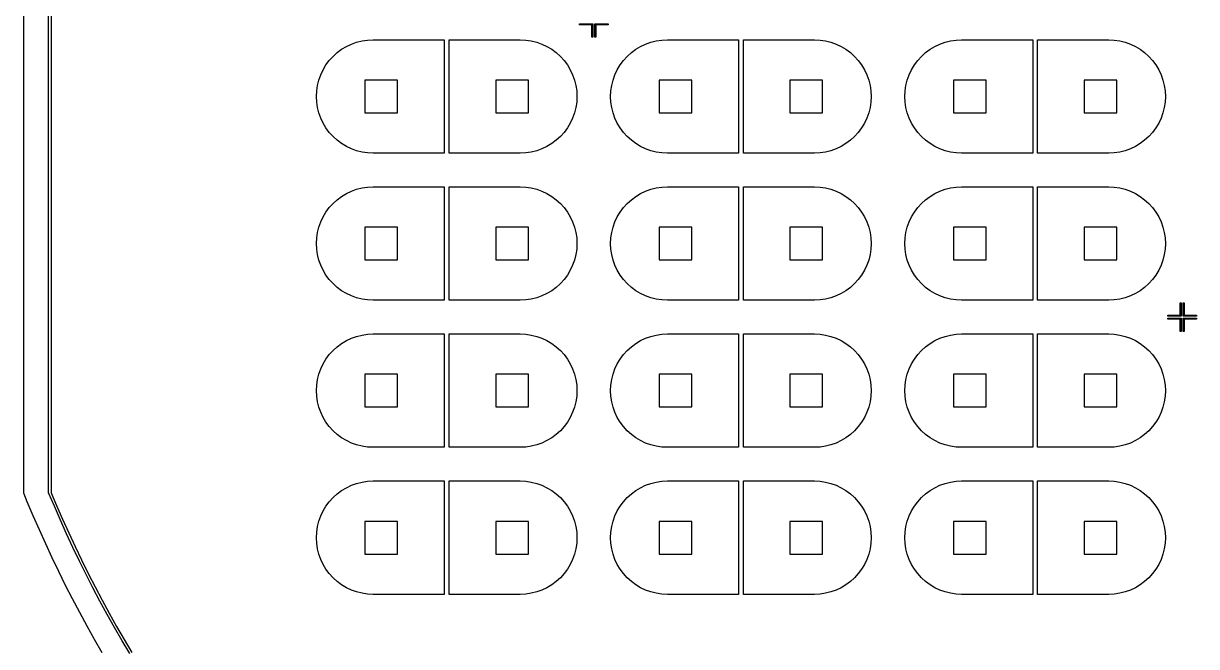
# Model space of a CAD drawing. Extents: x -17 to 130, y -40 to 112.
# Drawn here: x -16.9 to 54.9, y -2.2 to 36 of the extents above; entities that cross this region are included whole.
import ezdxf

# ---------------------------------------------------------------- set-up
doc = ezdxf.new("R2010")
doc.units = 0

msp = doc.modelspace()

# ---------------------------------------------------------------- linework, layer by layer
for p, q in [((-16.8921, 64.7463), (-16.8921, 7.25366)), ((-15.3519, 7.25034), (-15.3519, 64.7497)), ((-15.1895, 64.7488), (-15.1895, 7.25121)), ((17.125, 35.875), (17.125, 35.9375)), ((17.125, 35.9375), (17.9375, 35.9375)), ((17.9375, 35.9375), (17.9375, 35.125)), ((18.0625, 35.125), (18.0625, 35.9375)), ((18.0625, 35.9375), (18.875, 35.9375)), ((18.875, 35.9375), (18.875, 35.875)), ((17.875, 35.875), (17.125, 35.875)), ((17.875, 35.125), (17.875, 35.875)), ((18.875, 35.875), (18.125, 35.875)), ((18.125, 35.875), (18.125, 35.125)), ((2.57217, 34.3852), (2.86426, 34.5603)), ((2.86426, 34.5603), (3.17209, 34.7059)), ((3.17209, 34.7059), (3.49272, 34.8206)), ((3.49272, 34.8206), (3.82304, 34.9033)), ((3.82304, 34.9033), (4.15988, 34.9533)), ((4.15988, 34.9533), (4.5, 34.97)), ((4.5, 34.97), (8.85001, 34.97)), ((8.85001, 34.97), (8.85001, 28.03)), ((9.14999, 28.03), (9.14999, 34.97)), ((9.14999, 34.97), (13.5, 34.97)), ((13.5, 34.97), (13.8401, 34.9533)), ((13.8401, 34.9533), (14.177, 34.9033)), ((14.177, 34.9033), (14.5073, 34.8206)), ((14.5073, 34.8206), (14.8279, 34.7059)), ((14.8279, 34.7059), (15.1357, 34.5603)), ((15.1357, 34.5603), (15.4278, 34.3852)), ((17.9375, 35.125), (17.875, 35.125)), ((18.125, 35.125), (18.0625, 35.125)), ((20.5722, 34.3852), (20.8643, 34.5603)), ((20.8643, 34.5603), (21.1721, 34.7059)), ((21.1721, 34.7059), (21.4927, 34.8206)), ((21.4927, 34.8206), (21.823, 34.9033)), ((21.823, 34.9033), (22.1599, 34.9533)), ((22.1599, 34.9533), (22.5, 34.97)), ((22.5, 34.97), (26.85, 34.97)), ((26.85, 34.97), (26.85, 28.03)), ((27.15, 28.03), (27.15, 34.97)), ((27.15, 34.97), (31.5, 34.97)), ((31.5, 34.97), (31.8401, 34.9533)), ((31.8401, 34.9533), (32.177, 34.9033)), ((32.177, 34.9033), (32.5073, 34.8206)), ((32.5073, 34.8206), (32.8279, 34.7059)), ((32.8279, 34.7059), (33.1357, 34.5603)), ((33.1357, 34.5603), (33.4278, 34.3852)), ((38.5722, 34.3852), (38.8643, 34.5603)), ((38.8643, 34.5603), (39.1721, 34.7059)), ((39.1721, 34.7059), (39.4927, 34.8206)), ((39.4927, 34.8206), (39.823, 34.9033)), ((39.823, 34.9033), (40.1599, 34.9533)), ((40.1599, 34.9533), (40.5, 34.97)), ((40.5, 34.97), (44.85, 34.97)), ((44.85, 34.97), (44.85, 28.03)), ((45.15, 28.03), (45.15, 34.97)), ((45.15, 34.97), (49.5, 34.97)), ((49.5, 34.97), (49.8401, 34.9533)), ((49.8401, 34.9533), (50.177, 34.9033)), ((50.177, 34.9033), (50.5073, 34.8206)), ((50.5073, 34.8206), (50.8279, 34.7059)), ((50.8279, 34.7059), (51.1357, 34.5603)), ((51.1357, 34.5603), (51.4278, 34.3852)), ((1.81766, 33.7013), (2.04634, 33.9537)), ((2.04634, 33.9537), (2.29866, 34.1823)), ((2.29866, 34.1823), (2.57217, 34.3852)), ((15.4278, 34.3852), (15.7013, 34.1823)), ((15.7013, 34.1823), (15.9537, 33.9537)), ((15.9537, 33.9537), (16.1823, 33.7013)), ((19.8177, 33.7013), (20.0463, 33.9537)), ((20.0463, 33.9537), (20.2987, 34.1823)), ((20.2987, 34.1823), (20.5722, 34.3852)), ((33.4278, 34.3852), (33.7013, 34.1823)), ((33.7013, 34.1823), (33.9537, 33.9537)), ((33.9537, 33.9537), (34.1823, 33.7013)), ((37.8177, 33.7013), (38.0463, 33.9537)), ((38.0463, 33.9537), (38.2987, 34.1823)), ((38.2987, 34.1823), (38.5722, 34.3852)), ((51.4278, 34.3852), (51.7013, 34.1823)), ((51.7013, 34.1823), (51.9537, 33.9537)), ((51.9537, 33.9537), (52.1823, 33.7013)), ((1.29414, 32.8279), (1.43974, 33.1357)), ((1.43974, 33.1357), (1.61481, 33.4278)), ((1.61481, 33.4278), (1.81766, 33.7013)), ((16.1823, 33.7013), (16.3852, 33.4278)), ((16.3852, 33.4278), (16.5603, 33.1357)), ((16.5603, 33.1357), (16.7059, 32.8279)), ((19.2941, 32.8279), (19.4397, 33.1357)), ((19.4397, 33.1357), (19.6148, 33.4278)), ((19.6148, 33.4278), (19.8177, 33.7013)), ((34.1823, 33.7013), (34.3852, 33.4278)), ((34.3852, 33.4278), (34.5603, 33.1357)), ((34.5603, 33.1357), (34.7059, 32.8279)), ((37.2941, 32.8279), (37.4397, 33.1357)), ((37.4397, 33.1357), (37.6148, 33.4278)), ((37.6148, 33.4278), (37.8177, 33.7013)), ((52.1823, 33.7013), (52.3852, 33.4278)), ((52.3852, 33.4278), (52.5603, 33.1357)), ((52.5603, 33.1357), (52.7059, 32.8279)), ((1.09668, 32.177), (1.17943, 32.5073)), ((1.17943, 32.5073), (1.29414, 32.8279)), ((6, 32.5), (4, 32.5)), ((4, 32.5), (4, 30.5)), ((6, 30.5), (6, 32.5)), ((14, 32.5), (12, 32.5)), ((12, 32.5), (12, 30.5)), ((14, 30.5), (14, 32.5)), ((16.7059, 32.8279), (16.8206, 32.5073)), ((16.8206, 32.5073), (16.9033, 32.177)), ((19.0967, 32.177), (19.1794, 32.5073)), ((19.1794, 32.5073), (19.2941, 32.8279)), ((24, 32.5), (22, 32.5)), ((22, 32.5), (22, 30.5)), ((24, 30.5), (24, 32.5)), ((32, 32.5), (30, 32.5)), ((30, 32.5), (30, 30.5)), ((32, 30.5), (32, 32.5)), ((34.7059, 32.8279), (34.8206, 32.5073)), ((34.8206, 32.5073), (34.9033, 32.177)), ((37.0967, 32.177), (37.1794, 32.5073)), ((37.1794, 32.5073), (37.2941, 32.8279)), ((42, 32.5), (40, 32.5)), ((40, 32.5), (40, 30.5)), ((42, 30.5), (42, 32.5)), ((50, 32.5), (48, 32.5)), ((48, 32.5), (48, 30.5)), ((50, 30.5), (50, 32.5)), ((52.7059, 32.8279), (52.8206, 32.5073)), ((52.8206, 32.5073), (52.9033, 32.177)), ((1.03001, 31.5), (1.04672, 31.8401)), ((1.04672, 31.8401), (1.09668, 32.177)), ((16.9033, 32.177), (16.9533, 31.8401)), ((16.9533, 31.8401), (16.97, 31.5)), ((19.03, 31.5), (19.0467, 31.8401)), ((19.0467, 31.8401), (19.0967, 32.177)), ((34.9033, 32.177), (34.9533, 31.8401)), ((34.9533, 31.8401), (34.97, 31.5)), ((37.03, 31.5), (37.0467, 31.8401)), ((37.0467, 31.8401), (37.0967, 32.177)), ((52.9033, 32.177), (52.9533, 31.8401)), ((52.9533, 31.8401), (52.97, 31.5)), ((1.04672, 31.1599), (1.03001, 31.5)), ((1.09668, 30.823), (1.04672, 31.1599)), ((16.9533, 31.1599), (16.9033, 30.823)), ((16.97, 31.5), (16.9533, 31.1599)), ((19.0467, 31.1599), (19.03, 31.5)), ((19.0967, 30.823), (19.0467, 31.1599)), ((34.9533, 31.1599), (34.9033, 30.823)), ((34.97, 31.5), (34.9533, 31.1599)), ((37.0467, 31.1599), (37.03, 31.5)), ((37.0967, 30.823), (37.0467, 31.1599)), ((52.9533, 31.1599), (52.9033, 30.823)), ((52.97, 31.5), (52.9533, 31.1599)), ((1.17943, 30.4927), (1.09668, 30.823)), ((1.29414, 30.1721), (1.17943, 30.4927)), ((1.43974, 29.8643), (1.29414, 30.1721)), ((4, 30.5), (6, 30.5)), ((12, 30.5), (14, 30.5)), ((16.7059, 30.1721), (16.5603, 29.8643)), ((16.8206, 30.4927), (16.7059, 30.1721)), ((16.9033, 30.823), (16.8206, 30.4927)), ((19.1794, 30.4927), (19.0967, 30.823)), ((19.2941, 30.1721), (19.1794, 30.4927)), ((19.4397, 29.8643), (19.2941, 30.1721)), ((22, 30.5), (24, 30.5)), ((30, 30.5), (32, 30.5)), ((34.7059, 30.1721), (34.5603, 29.8643)), ((34.8206, 30.4927), (34.7059, 30.1721)), ((34.9033, 30.823), (34.8206, 30.4927)), ((37.1794, 30.4927), (37.0967, 30.823)), ((37.2941, 30.1721), (37.1794, 30.4927)), ((37.4397, 29.8643), (37.2941, 30.1721)), ((40, 30.5), (42, 30.5)), ((48, 30.5), (50, 30.5)), ((52.7059, 30.1721), (52.5603, 29.8643)), ((52.8206, 30.4927), (52.7059, 30.1721)), ((52.9033, 30.823), (52.8206, 30.4927)), ((1.61481, 29.5722), (1.43974, 29.8643)), ((1.81766, 29.2987), (1.61481, 29.5722)), ((16.3852, 29.5722), (16.1823, 29.2987)), ((16.5603, 29.8643), (16.3852, 29.5722)), ((19.6148, 29.5722), (19.4397, 29.8643)), ((19.8177, 29.2987), (19.6148, 29.5722)), ((34.3852, 29.5722), (34.1823, 29.2987)), ((34.5603, 29.8643), (34.3852, 29.5722)), ((37.6148, 29.5722), (37.4397, 29.8643)), ((37.8177, 29.2987), (37.6148, 29.5722)), ((52.3852, 29.5722), (52.1823, 29.2987)), ((52.5603, 29.8643), (52.3852, 29.5722)), ((2.04634, 29.0463), (1.81766, 29.2987)), ((2.29866, 28.8177), (2.04634, 29.0463)), ((2.57217, 28.6148), (2.29866, 28.8177)), ((15.7013, 28.8177), (15.4278, 28.6148)), ((15.9537, 29.0463), (15.7013, 28.8177)), ((16.1823, 29.2987), (15.9537, 29.0463)), ((20.0463, 29.0463), (19.8177, 29.2987)), ((20.2987, 28.8177), (20.0463, 29.0463)), ((20.5722, 28.6148), (20.2987, 28.8177)), ((33.7013, 28.8177), (33.4278, 28.6148)), ((33.9537, 29.0463), (33.7013, 28.8177)), ((34.1823, 29.2987), (33.9537, 29.0463)), ((38.0463, 29.0463), (37.8177, 29.2987)), ((38.2987, 28.8177), (38.0463, 29.0463)), ((38.5722, 28.6148), (38.2987, 28.8177)), ((51.7013, 28.8177), (51.4278, 28.6148)), ((51.9537, 29.0463), (51.7013, 28.8177)), ((52.1823, 29.2987), (51.9537, 29.0463)), ((2.86426, 28.4397), (2.57217, 28.6148)), ((3.17209, 28.2941), (2.86426, 28.4397)), ((3.49272, 28.1794), (3.17209, 28.2941)), ((3.82304, 28.0967), (3.49272, 28.1794)), ((4.15988, 28.0467), (3.82304, 28.0967)), ((4.5, 28.03), (4.15988, 28.0467)), ((8.85001, 28.03), (4.5, 28.03)), ((13.5, 28.03), (9.14999, 28.03)), ((13.8401, 28.0467), (13.5, 28.03)), ((14.177, 28.0967), (13.8401, 28.0467)), ((14.5073, 28.1794), (14.177, 28.0967)), ((14.8279, 28.2941), (14.5073, 28.1794)), ((15.1357, 28.4397), (14.8279, 28.2941)), ((15.4278, 28.6148), (15.1357, 28.4397)), ((20.8643, 28.4397), (20.5722, 28.6148)), ((21.1721, 28.2941), (20.8643, 28.4397)), ((21.4927, 28.1794), (21.1721, 28.2941)), ((21.823, 28.0967), (21.4927, 28.1794)), ((22.1599, 28.0467), (21.823, 28.0967)), ((22.5, 28.03), (22.1599, 28.0467)), ((26.85, 28.03), (22.5, 28.03)), ((31.5, 28.03), (27.15, 28.03)), ((31.8401, 28.0467), (31.5, 28.03)), ((32.177, 28.0967), (31.8401, 28.0467)), ((32.5073, 28.1794), (32.177, 28.0967)), ((32.8279, 28.2941), (32.5073, 28.1794)), ((33.1357, 28.4397), (32.8279, 28.2941)), ((33.4278, 28.6148), (33.1357, 28.4397)), ((38.8643, 28.4397), (38.5722, 28.6148)), ((39.1721, 28.2941), (38.8643, 28.4397)), ((39.4927, 28.1794), (39.1721, 28.2941)), ((39.823, 28.0967), (39.4927, 28.1794)), ((40.1599, 28.0467), (39.823, 28.0967)), ((40.5, 28.03), (40.1599, 28.0467)), ((44.85, 28.03), (40.5, 28.03)), ((49.5, 28.03), (45.15, 28.03)), ((49.8401, 28.0467), (49.5, 28.03)), ((50.177, 28.0967), (49.8401, 28.0467)), ((50.5073, 28.1794), (50.177, 28.0967)), ((50.8279, 28.2941), (50.5073, 28.1794)), ((51.1357, 28.4397), (50.8279, 28.2941)), ((51.4278, 28.6148), (51.1357, 28.4397)), ((3.49272, 25.8206), (3.82304, 25.9033)), ((3.82304, 25.9033), (4.15988, 25.9533)), ((4.15988, 25.9533), (4.5, 25.97)), ((4.5, 25.97), (8.85001, 25.97)), ((8.85001, 25.97), (8.85001, 19.03)), ((9.14999, 19.03), (9.14999, 25.97)), ((9.14999, 25.97), (13.5, 25.97)), ((13.5, 25.97), (13.8401, 25.9533)), ((13.8401, 25.9533), (14.177, 25.9033)), ((14.177, 25.9033), (14.5073, 25.8206)), ((21.4927, 25.8206), (21.823, 25.9033)), ((21.823, 25.9033), (22.1599, 25.9533)), ((22.1599, 25.9533), (22.5, 25.97)), ((22.5, 25.97), (26.85, 25.97)), ((26.85, 25.97), (26.85, 19.03)), ((27.15, 19.03), (27.15, 25.97)), ((27.15, 25.97), (31.5, 25.97)), ((31.5, 25.97), (31.8401, 25.9533)), ((31.8401, 25.9533), (32.177, 25.9033)), ((32.177, 25.9033), (32.5073, 25.8206)), ((39.4927, 25.8206), (39.823, 25.9033)), ((39.823, 25.9033), (40.1599, 25.9533)), ((40.1599, 25.9533), (40.5, 25.97)), ((40.5, 25.97), (44.85, 25.97)), ((44.85, 25.97), (44.85, 19.03)), ((45.15, 19.03), (45.15, 25.97)), ((45.15, 25.97), (49.5, 25.97)), ((49.5, 25.97), (49.8401, 25.9533)), ((49.8401, 25.9533), (50.177, 25.9033)), ((50.177, 25.9033), (50.5073, 25.8206)), ((2.04634, 24.9537), (2.29866, 25.1823)), ((2.29866, 25.1823), (2.57217, 25.3852)), ((2.57217, 25.3852), (2.86426, 25.5603)), ((2.86426, 25.5603), (3.17209, 25.7059)), ((3.17209, 25.7059), (3.49272, 25.8206)), ((14.5073, 25.8206), (14.8279, 25.7059)), ((14.8279, 25.7059), (15.1357, 25.5603)), ((15.1357, 25.5603), (15.4278, 25.3852)), ((15.4278, 25.3852), (15.7013, 25.1823)), ((15.7013, 25.1823), (15.9537, 24.9537)), ((20.0463, 24.9537), (20.2987, 25.1823)), ((20.2987, 25.1823), (20.5722, 25.3852)), ((20.5722, 25.3852), (20.8643, 25.5603)), ((20.8643, 25.5603), (21.1721, 25.7059)), ((21.1721, 25.7059), (21.4927, 25.8206)), ((32.5073, 25.8206), (32.8279, 25.7059)), ((32.8279, 25.7059), (33.1357, 25.5603)), ((33.1357, 25.5603), (33.4278, 25.3852)), ((33.4278, 25.3852), (33.7013, 25.1823)), ((33.7013, 25.1823), (33.9537, 24.9537)), ((38.0463, 24.9537), (38.2987, 25.1823)), ((38.2987, 25.1823), (38.5722, 25.3852)), ((38.5722, 25.3852), (38.8643, 25.5603)), ((38.8643, 25.5603), (39.1721, 25.7059)), ((39.1721, 25.7059), (39.4927, 25.8206)), ((50.5073, 25.8206), (50.8279, 25.7059)), ((50.8279, 25.7059), (51.1357, 25.5603)), ((51.1357, 25.5603), (51.4278, 25.3852)), ((51.4278, 25.3852), (51.7013, 25.1823)), ((51.7013, 25.1823), (51.9537, 24.9537)), ((1.43974, 24.1357), (1.61481, 24.4278)), ((1.61481, 24.4278), (1.81766, 24.7013)), ((1.81766, 24.7013), (2.04634, 24.9537)), ((15.9537, 24.9537), (16.1823, 24.7013)), ((16.1823, 24.7013), (16.3852, 24.4278)), ((16.3852, 24.4278), (16.5603, 24.1357)), ((19.4397, 24.1357), (19.6148, 24.4278)), ((19.6148, 24.4278), (19.8177, 24.7013)), ((19.8177, 24.7013), (20.0463, 24.9537)), ((33.9537, 24.9537), (34.1823, 24.7013)), ((34.1823, 24.7013), (34.3852, 24.4278)), ((34.3852, 24.4278), (34.5603, 24.1357)), ((37.4397, 24.1357), (37.6148, 24.4278)), ((37.6148, 24.4278), (37.8177, 24.7013)), ((37.8177, 24.7013), (38.0463, 24.9537)), ((51.9537, 24.9537), (52.1823, 24.7013)), ((52.1823, 24.7013), (52.3852, 24.4278)), ((52.3852, 24.4278), (52.5603, 24.1357)), ((1.17943, 23.5073), (1.29414, 23.8279)), ((1.29414, 23.8279), (1.43974, 24.1357)), ((16.5603, 24.1357), (16.7059, 23.8279)), ((16.7059, 23.8279), (16.8206, 23.5073)), ((19.1794, 23.5073), (19.2941, 23.8279)), ((19.2941, 23.8279), (19.4397, 24.1357)), ((34.5603, 24.1357), (34.7059, 23.8279)), ((34.7059, 23.8279), (34.8206, 23.5073)), ((37.1794, 23.5073), (37.2941, 23.8279)), ((37.2941, 23.8279), (37.4397, 24.1357)), ((52.5603, 24.1357), (52.7059, 23.8279)), ((52.7059, 23.8279), (52.8206, 23.5073)), ((1.04672, 22.8401), (1.09668, 23.177)), ((1.09668, 23.177), (1.17943, 23.5073)), ((6, 23.5), (4, 23.5)), ((4, 23.5), (4, 21.5)), ((6, 21.5), (6, 23.5)), ((14, 23.5), (12, 23.5)), ((12, 23.5), (12, 21.5)), ((14, 21.5), (14, 23.5)), ((16.8206, 23.5073), (16.9033, 23.177)), ((16.9033, 23.177), (16.9533, 22.8401)), ((19.0467, 22.8401), (19.0967, 23.177)), ((19.0967, 23.177), (19.1794, 23.5073)), ((24, 23.5), (22, 23.5)), ((22, 23.5), (22, 21.5)), ((24, 21.5), (24, 23.5)), ((32, 23.5), (30, 23.5)), ((30, 23.5), (30, 21.5)), ((32, 21.5), (32, 23.5)), ((34.8206, 23.5073), (34.9033, 23.177)), ((34.9033, 23.177), (34.9533, 22.8401)), ((37.0467, 22.8401), (37.0967, 23.177)), ((37.0967, 23.177), (37.1794, 23.5073)), ((42, 23.5), (40, 23.5)), ((40, 23.5), (40, 21.5)), ((42, 21.5), (42, 23.5)), ((50, 23.5), (48, 23.5)), ((48, 23.5), (48, 21.5)), ((50, 21.5), (50, 23.5)), ((52.8206, 23.5073), (52.9033, 23.177)), ((52.9033, 23.177), (52.9533, 22.8401)), ((1.03001, 22.5), (1.04672, 22.8401)), ((1.04672, 22.1599), (1.03001, 22.5)), ((16.9533, 22.8401), (16.97, 22.5)), ((16.97, 22.5), (16.9533, 22.1599)), ((19.03, 22.5), (19.0467, 22.8401)), ((19.0467, 22.1599), (19.03, 22.5)), ((34.9533, 22.8401), (34.97, 22.5)), ((34.97, 22.5), (34.9533, 22.1599)), ((37.03, 22.5), (37.0467, 22.8401)), ((37.0467, 22.1599), (37.03, 22.5)), ((52.9533, 22.8401), (52.97, 22.5)), ((52.97, 22.5), (52.9533, 22.1599)), ((1.09668, 21.823), (1.04672, 22.1599)), ((1.17943, 21.4927), (1.09668, 21.823)), ((16.9033, 21.823), (16.8206, 21.4927)), ((16.9533, 22.1599), (16.9033, 21.823)), ((19.0967, 21.823), (19.0467, 22.1599)), ((19.1794, 21.4927), (19.0967, 21.823)), ((34.9033, 21.823), (34.8206, 21.4927)), ((34.9533, 22.1599), (34.9033, 21.823)), ((37.0967, 21.823), (37.0467, 22.1599)), ((37.1794, 21.4927), (37.0967, 21.823)), ((52.9033, 21.823), (52.8206, 21.4927)), ((52.9533, 22.1599), (52.9033, 21.823)), ((1.29414, 21.1721), (1.17943, 21.4927)), ((1.43974, 20.8643), (1.29414, 21.1721)), ((1.61481, 20.5722), (1.43974, 20.8643)), ((4, 21.5), (6, 21.5)), ((12, 21.5), (14, 21.5)), ((16.5603, 20.8643), (16.3852, 20.5722)), ((16.7059, 21.1721), (16.5603, 20.8643)), ((16.8206, 21.4927), (16.7059, 21.1721)), ((19.2941, 21.1721), (19.1794, 21.4927)), ((19.4397, 20.8643), (19.2941, 21.1721)), ((19.6148, 20.5722), (19.4397, 20.8643)), ((22, 21.5), (24, 21.5)), ((30, 21.5), (32, 21.5)), ((34.5603, 20.8643), (34.3852, 20.5722)), ((34.7059, 21.1721), (34.5603, 20.8643)), ((34.8206, 21.4927), (34.7059, 21.1721)), ((37.2941, 21.1721), (37.1794, 21.4927)), ((37.4397, 20.8643), (37.2941, 21.1721)), ((37.6148, 20.5722), (37.4397, 20.8643)), ((40, 21.5), (42, 21.5)), ((48, 21.5), (50, 21.5)), ((52.5603, 20.8643), (52.3852, 20.5722)), ((52.7059, 21.1721), (52.5603, 20.8643)), ((52.8206, 21.4927), (52.7059, 21.1721)), ((1.81766, 20.2987), (1.61481, 20.5722)), ((2.04634, 20.0463), (1.81766, 20.2987)), ((16.1823, 20.2987), (15.9537, 20.0463)), ((16.3852, 20.5722), (16.1823, 20.2987)), ((19.8177, 20.2987), (19.6148, 20.5722)), ((20.0463, 20.0463), (19.8177, 20.2987)), ((34.1823, 20.2987), (33.9537, 20.0463)), ((34.3852, 20.5722), (34.1823, 20.2987)), ((37.8177, 20.2987), (37.6148, 20.5722)), ((38.0463, 20.0463), (37.8177, 20.2987)), ((52.1823, 20.2987), (51.9537, 20.0463)), ((52.3852, 20.5722), (52.1823, 20.2987)), ((2.29866, 19.8177), (2.04634, 20.0463)), ((2.57217, 19.6148), (2.29866, 19.8177)), ((2.86426, 19.4397), (2.57217, 19.6148)), ((3.17209, 19.2941), (2.86426, 19.4397)), ((15.1357, 19.4397), (14.8279, 19.2941)), ((15.4278, 19.6148), (15.1357, 19.4397)), ((15.7013, 19.8177), (15.4278, 19.6148)), ((15.9537, 20.0463), (15.7013, 19.8177)), ((20.2987, 19.8177), (20.0463, 20.0463)), ((20.5722, 19.6148), (20.2987, 19.8177)), ((20.8643, 19.4397), (20.5722, 19.6148)), ((21.1721, 19.2941), (20.8643, 19.4397)), ((33.1357, 19.4397), (32.8279, 19.2941)), ((33.4278, 19.6148), (33.1357, 19.4397)), ((33.7013, 19.8177), (33.4278, 19.6148)), ((33.9537, 20.0463), (33.7013, 19.8177)), ((38.2987, 19.8177), (38.0463, 20.0463)), ((38.5722, 19.6148), (38.2987, 19.8177)), ((38.8643, 19.4397), (38.5722, 19.6148)), ((39.1721, 19.2941), (38.8643, 19.4397)), ((51.1357, 19.4397), (50.8279, 19.2941)), ((51.4278, 19.6148), (51.1357, 19.4397)), ((51.7013, 19.8177), (51.4278, 19.6148)), ((51.9537, 20.0463), (51.7013, 19.8177)), ((3.49272, 19.1794), (3.17209, 19.2941)), ((3.82304, 19.0967), (3.49272, 19.1794)), ((4.15988, 19.0467), (3.82304, 19.0967)), ((4.5, 19.03), (4.15988, 19.0467)), ((8.85001, 19.03), (4.5, 19.03)), ((13.5, 19.03), (9.14999, 19.03)), ((13.8401, 19.0467), (13.5, 19.03)), ((14.177, 19.0967), (13.8401, 19.0467)), ((14.5073, 19.1794), (14.177, 19.0967)), ((14.8279, 19.2941), (14.5073, 19.1794)), ((21.4927, 19.1794), (21.1721, 19.2941)), ((21.823, 19.0967), (21.4927, 19.1794)), ((22.1599, 19.0467), (21.823, 19.0967)), ((22.5, 19.03), (22.1599, 19.0467)), ((26.85, 19.03), (22.5, 19.03)), ((31.5, 19.03), (27.15, 19.03)), ((31.8401, 19.0467), (31.5, 19.03)), ((32.177, 19.0967), (31.8401, 19.0467)), ((32.5073, 19.1794), (32.177, 19.0967)), ((32.8279, 19.2941), (32.5073, 19.1794)), ((39.4927, 19.1794), (39.1721, 19.2941)), ((39.823, 19.0967), (39.4927, 19.1794)), ((40.1599, 19.0467), (39.823, 19.0967)), ((40.5, 19.03), (40.1599, 19.0467)), ((44.85, 19.03), (40.5, 19.03)), ((49.5, 19.03), (45.15, 19.03)), ((49.8401, 19.0467), (49.5, 19.03)), ((50.177, 19.0967), (49.8401, 19.0467)), ((50.5073, 19.1794), (50.177, 19.0967)), ((50.8279, 19.2941), (50.5073, 19.1794)), ((53.875, 18.125), (53.875, 18.875)), ((53.875, 18.875), (53.9375, 18.875)), ((53.9375, 18.875), (53.9375, 18.0625)), ((54.0625, 18.0625), (54.0625, 18.875)), ((54.0625, 18.875), (54.125, 18.875)), ((54.125, 18.875), (54.125, 18.125)), ((53.125, 18.0625), (53.125, 18.125)), ((53.125, 18.125), (53.875, 18.125)), ((53.9375, 18.0625), (53.125, 18.0625)), ((54.875, 18.0625), (54.0625, 18.0625)), ((54.125, 18.125), (54.875, 18.125)), ((54.875, 18.125), (54.875, 18.0625)), ((53.125, 17.875), (53.125, 17.9375)), ((53.125, 17.9375), (53.9375, 17.9375)), ((53.875, 17.875), (53.125, 17.875)), ((53.875, 17.125), (53.875, 17.875)), ((53.9375, 17.9375), (53.9375, 17.125)), ((54.0625, 17.125), (54.0625, 17.9375)), ((54.0625, 17.9375), (54.875, 17.9375)), ((54.875, 17.875), (54.125, 17.875)), ((54.125, 17.875), (54.125, 17.125)), ((54.875, 17.9375), (54.875, 17.875)), ((2.57217, 16.3852), (2.86426, 16.5603)), ((2.86426, 16.5603), (3.17209, 16.7059)), ((3.17209, 16.7059), (3.49272, 16.8206)), ((3.49272, 16.8206), (3.82304, 16.9033)), ((3.82304, 16.9033), (4.15988, 16.9533)), ((4.15988, 16.9533), (4.5, 16.97)), ((4.5, 16.97), (8.85001, 16.97)), ((8.85001, 16.97), (8.85001, 10.03)), ((9.14999, 10.03), (9.14999, 16.97)), ((9.14999, 16.97), (13.5, 16.97)), ((13.5, 16.97), (13.8401, 16.9533)), ((13.8401, 16.9533), (14.177, 16.9033)), ((14.177, 16.9033), (14.5073, 16.8206)), ((14.5073, 16.8206), (14.8279, 16.7059)), ((14.8279, 16.7059), (15.1357, 16.5603)), ((15.1357, 16.5603), (15.4278, 16.3852)), ((20.5722, 16.3852), (20.8643, 16.5603)), ((20.8643, 16.5603), (21.1721, 16.7059)), ((21.1721, 16.7059), (21.4927, 16.8206)), ((21.4927, 16.8206), (21.823, 16.9033)), ((21.823, 16.9033), (22.1599, 16.9533)), ((22.1599, 16.9533), (22.5, 16.97)), ((22.5, 16.97), (26.85, 16.97)), ((26.85, 16.97), (26.85, 10.03)), ((27.15, 10.03), (27.15, 16.97)), ((27.15, 16.97), (31.5, 16.97)), ((31.5, 16.97), (31.8401, 16.9533)), ((31.8401, 16.9533), (32.177, 16.9033)), ((32.177, 16.9033), (32.5073, 16.8206)), ((32.5073, 16.8206), (32.8279, 16.7059)), ((32.8279, 16.7059), (33.1357, 16.5603)), ((33.1357, 16.5603), (33.4278, 16.3852)), ((38.5722, 16.3852), (38.8643, 16.5603)), ((38.8643, 16.5603), (39.1721, 16.7059)), ((39.1721, 16.7059), (39.4927, 16.8206)), ((39.4927, 16.8206), (39.823, 16.9033)), ((39.823, 16.9033), (40.1599, 16.9533)), ((40.1599, 16.9533), (40.5, 16.97)), ((40.5, 16.97), (44.85, 16.97)), ((44.85, 16.97), (44.85, 10.03)), ((45.15, 10.03), (45.15, 16.97)), ((45.15, 16.97), (49.5, 16.97)), ((49.5, 16.97), (49.8401, 16.9533)), ((49.8401, 16.9533), (50.177, 16.9033)), ((50.177, 16.9033), (50.5073, 16.8206)), ((50.5073, 16.8206), (50.8279, 16.7059)), ((50.8279, 16.7059), (51.1357, 16.5603)), ((51.1357, 16.5603), (51.4278, 16.3852)), ((53.9375, 17.125), (53.875, 17.125)), ((54.125, 17.125), (54.0625, 17.125)), ((1.81766, 15.7013), (2.04634, 15.9537)), ((2.04634, 15.9537), (2.29866, 16.1823)), ((2.29866, 16.1823), (2.57217, 16.3852)), ((15.4278, 16.3852), (15.7013, 16.1823)), ((15.7013, 16.1823), (15.9537, 15.9537)), ((15.9537, 15.9537), (16.1823, 15.7013)), ((19.8177, 15.7013), (20.0463, 15.9537)), ((20.0463, 15.9537), (20.2987, 16.1823)), ((20.2987, 16.1823), (20.5722, 16.3852)), ((33.4278, 16.3852), (33.7013, 16.1823)), ((33.7013, 16.1823), (33.9537, 15.9537)), ((33.9537, 15.9537), (34.1823, 15.7013)), ((37.8177, 15.7013), (38.0463, 15.9537)), ((38.0463, 15.9537), (38.2987, 16.1823)), ((38.2987, 16.1823), (38.5722, 16.3852)), ((51.4278, 16.3852), (51.7013, 16.1823)), ((51.7013, 16.1823), (51.9537, 15.9537)), ((51.9537, 15.9537), (52.1823, 15.7013)), ((1.29414, 14.8279), (1.43974, 15.1357)), ((1.43974, 15.1357), (1.61481, 15.4278)), ((1.61481, 15.4278), (1.81766, 15.7013)), ((16.1823, 15.7013), (16.3852, 15.4278)), ((16.3852, 15.4278), (16.5603, 15.1357)), ((16.5603, 15.1357), (16.7059, 14.8279)), ((19.2941, 14.8279), (19.4397, 15.1357)), ((19.4397, 15.1357), (19.6148, 15.4278)), ((19.6148, 15.4278), (19.8177, 15.7013)), ((34.1823, 15.7013), (34.3852, 15.4278)), ((34.3852, 15.4278), (34.5603, 15.1357)), ((34.5603, 15.1357), (34.7059, 14.8279)), ((37.2941, 14.8279), (37.4397, 15.1357)), ((37.4397, 15.1357), (37.6148, 15.4278)), ((37.6148, 15.4278), (37.8177, 15.7013)), ((52.1823, 15.7013), (52.3852, 15.4278)), ((52.3852, 15.4278), (52.5603, 15.1357)), ((52.5603, 15.1357), (52.7059, 14.8279)), ((1.09668, 14.177), (1.17943, 14.5073)), ((1.17943, 14.5073), (1.29414, 14.8279)), ((6, 14.5), (4, 14.5)), ((4, 14.5), (4, 12.5)), ((6, 12.5), (6, 14.5)), ((14, 14.5), (12, 14.5)), ((12, 14.5), (12, 12.5)), ((14, 12.5), (14, 14.5)), ((16.7059, 14.8279), (16.8206, 14.5073)), ((16.8206, 14.5073), (16.9033, 14.177)), ((19.0967, 14.177), (19.1794, 14.5073)), ((19.1794, 14.5073), (19.2941, 14.8279)), ((24, 14.5), (22, 14.5)), ((22, 14.5), (22, 12.5)), ((24, 12.5), (24, 14.5)), ((32, 14.5), (30, 14.5)), ((30, 14.5), (30, 12.5)), ((32, 12.5), (32, 14.5)), ((34.7059, 14.8279), (34.8206, 14.5073)), ((34.8206, 14.5073), (34.9033, 14.177)), ((37.0967, 14.177), (37.1794, 14.5073)), ((37.1794, 14.5073), (37.2941, 14.8279)), ((42, 14.5), (40, 14.5)), ((40, 14.5), (40, 12.5)), ((42, 12.5), (42, 14.5)), ((50, 14.5), (48, 14.5)), ((48, 14.5), (48, 12.5)), ((50, 12.5), (50, 14.5)), ((52.7059, 14.8279), (52.8206, 14.5073)), ((52.8206, 14.5073), (52.9033, 14.177)), ((1.03001, 13.5), (1.04672, 13.8401)), ((1.04672, 13.8401), (1.09668, 14.177)), ((16.9033, 14.177), (16.9533, 13.8401)), ((16.9533, 13.8401), (16.97, 13.5)), ((19.03, 13.5), (19.0467, 13.8401)), ((19.0467, 13.8401), (19.0967, 14.177)), ((34.9033, 14.177), (34.9533, 13.8401)), ((34.9533, 13.8401), (34.97, 13.5)), ((37.03, 13.5), (37.0467, 13.8401)), ((37.0467, 13.8401), (37.0967, 14.177)), ((52.9033, 14.177), (52.9533, 13.8401)), ((52.9533, 13.8401), (52.97, 13.5)), ((1.04672, 13.1599), (1.03001, 13.5)), ((1.09668, 12.823), (1.04672, 13.1599)), ((16.9533, 13.1599), (16.9033, 12.823)), ((16.97, 13.5), (16.9533, 13.1599)), ((19.0467, 13.1599), (19.03, 13.5)), ((19.0967, 12.823), (19.0467, 13.1599)), ((34.9533, 13.1599), (34.9033, 12.823)), ((34.97, 13.5), (34.9533, 13.1599)), ((37.0467, 13.1599), (37.03, 13.5)), ((37.0967, 12.823), (37.0467, 13.1599)), ((52.9533, 13.1599), (52.9033, 12.823)), ((52.97, 13.5), (52.9533, 13.1599)), ((1.17943, 12.4927), (1.09668, 12.823)), ((1.29414, 12.1721), (1.17943, 12.4927)), ((4, 12.5), (6, 12.5)), ((12, 12.5), (14, 12.5)), ((16.8206, 12.4927), (16.7059, 12.1721)), ((16.9033, 12.823), (16.8206, 12.4927)), ((19.1794, 12.4927), (19.0967, 12.823)), ((19.2941, 12.1721), (19.1794, 12.4927)), ((22, 12.5), (24, 12.5)), ((30, 12.5), (32, 12.5)), ((34.8206, 12.4927), (34.7059, 12.1721)), ((34.9033, 12.823), (34.8206, 12.4927)), ((37.1794, 12.4927), (37.0967, 12.823)), ((37.2941, 12.1721), (37.1794, 12.4927)), ((40, 12.5), (42, 12.5)), ((48, 12.5), (50, 12.5)), ((52.8206, 12.4927), (52.7059, 12.1721)), ((52.9033, 12.823), (52.8206, 12.4927)), ((1.43974, 11.8643), (1.29414, 12.1721)), ((1.61481, 11.5722), (1.43974, 11.8643)), ((1.81766, 11.2987), (1.61481, 11.5722)), ((16.3852, 11.5722), (16.1823, 11.2987)), ((16.5603, 11.8643), (16.3852, 11.5722)), ((16.7059, 12.1721), (16.5603, 11.8643)), ((19.4397, 11.8643), (19.2941, 12.1721)), ((19.6148, 11.5722), (19.4397, 11.8643)), ((19.8177, 11.2987), (19.6148, 11.5722)), ((34.3852, 11.5722), (34.1823, 11.2987)), ((34.5603, 11.8643), (34.3852, 11.5722)), ((34.7059, 12.1721), (34.5603, 11.8643)), ((37.4397, 11.8643), (37.2941, 12.1721)), ((37.6148, 11.5722), (37.4397, 11.8643)), ((37.8177, 11.2987), (37.6148, 11.5722)), ((52.3852, 11.5722), (52.1823, 11.2987)), ((52.5603, 11.8643), (52.3852, 11.5722)), ((52.7059, 12.1721), (52.5603, 11.8643)), ((2.04634, 11.0463), (1.81766, 11.2987)), ((2.29866, 10.8177), (2.04634, 11.0463)), ((2.57217, 10.6148), (2.29866, 10.8177)), ((15.7013, 10.8177), (15.4278, 10.6148)), ((15.9537, 11.0463), (15.7013, 10.8177)), ((16.1823, 11.2987), (15.9537, 11.0463)), ((20.0463, 11.0463), (19.8177, 11.2987)), ((20.2987, 10.8177), (20.0463, 11.0463)), ((20.5722, 10.6148), (20.2987, 10.8177)), ((33.7013, 10.8177), (33.4278, 10.6148)), ((33.9537, 11.0463), (33.7013, 10.8177)), ((34.1823, 11.2987), (33.9537, 11.0463)), ((38.0463, 11.0463), (37.8177, 11.2987)), ((38.2987, 10.8177), (38.0463, 11.0463)), ((38.5722, 10.6148), (38.2987, 10.8177)), ((51.7013, 10.8177), (51.4278, 10.6148)), ((51.9537, 11.0463), (51.7013, 10.8177)), ((52.1823, 11.2987), (51.9537, 11.0463)), ((2.86426, 10.4397), (2.57217, 10.6148)), ((3.17209, 10.2941), (2.86426, 10.4397)), ((3.49272, 10.1794), (3.17209, 10.2941)), ((3.82304, 10.0967), (3.49272, 10.1794)), ((4.15988, 10.0467), (3.82304, 10.0967)), ((14.177, 10.0967), (13.8401, 10.0467)), ((14.5073, 10.1794), (14.177, 10.0967)), ((14.8279, 10.2941), (14.5073, 10.1794)), ((15.1357, 10.4397), (14.8279, 10.2941)), ((15.4278, 10.6148), (15.1357, 10.4397)), ((20.8643, 10.4397), (20.5722, 10.6148)), ((21.1721, 10.2941), (20.8643, 10.4397)), ((21.4927, 10.1794), (21.1721, 10.2941)), ((21.823, 10.0967), (21.4927, 10.1794)), ((22.1599, 10.0467), (21.823, 10.0967)), ((32.177, 10.0967), (31.8401, 10.0467)), ((32.5073, 10.1794), (32.177, 10.0967)), ((32.8279, 10.2941), (32.5073, 10.1794)), ((33.1357, 10.4397), (32.8279, 10.2941)), ((33.4278, 10.6148), (33.1357, 10.4397)), ((38.8643, 10.4397), (38.5722, 10.6148)), ((39.1721, 10.2941), (38.8643, 10.4397)), ((39.4927, 10.1794), (39.1721, 10.2941)), ((39.823, 10.0967), (39.4927, 10.1794)), ((40.1599, 10.0467), (39.823, 10.0967)), ((50.177, 10.0967), (49.8401, 10.0467)), ((50.5073, 10.1794), (50.177, 10.0967)), ((50.8279, 10.2941), (50.5073, 10.1794)), ((51.1357, 10.4397), (50.8279, 10.2941)), ((51.4278, 10.6148), (51.1357, 10.4397)), ((4.5, 10.03), (4.15988, 10.0467)), ((8.85001, 10.03), (4.5, 10.03)), ((13.5, 10.03), (9.14999, 10.03)), ((13.8401, 10.0467), (13.5, 10.03)), ((22.5, 10.03), (22.1599, 10.0467)), ((26.85, 10.03), (22.5, 10.03)), ((31.5, 10.03), (27.15, 10.03)), ((31.8401, 10.0467), (31.5, 10.03)), ((40.5, 10.03), (40.1599, 10.0467)), ((44.85, 10.03), (40.5, 10.03)), ((49.5, 10.03), (45.15, 10.03)), ((49.8401, 10.0467), (49.5, 10.03)), ((3.49272, 7.82057), (3.82304, 7.90332)), ((3.82304, 7.90332), (4.15988, 7.95328)), ((4.15988, 7.95328), (4.5, 7.96999)), ((4.5, 7.96999), (8.85001, 7.96999)), ((8.85001, 7.96999), (8.85001, 1.03001)), ((9.14999, 1.03001), (9.14999, 7.96999)), ((9.14999, 7.96999), (13.5, 7.96999)), ((13.5, 7.96999), (13.8401, 7.95328)), ((13.8401, 7.95328), (14.177, 7.90332)), ((14.177, 7.90332), (14.5073, 7.82057)), ((21.4927, 7.82057), (21.823, 7.90332)), ((21.823, 7.90332), (22.1599, 7.95328)), ((22.1599, 7.95328), (22.5, 7.96999)), ((22.5, 7.96999), (26.85, 7.96999)), ((26.85, 7.96999), (26.85, 1.03001)), ((27.15, 1.03001), (27.15, 7.96999)), ((27.15, 7.96999), (31.5, 7.96999)), ((31.5, 7.96999), (31.8401, 7.95328)), ((31.8401, 7.95328), (32.177, 7.90332)), ((32.177, 7.90332), (32.5073, 7.82057)), ((39.4927, 7.82057), (39.823, 7.90332)), ((39.823, 7.90332), (40.1599, 7.95328)), ((40.1599, 7.95328), (40.5, 7.96999)), ((40.5, 7.96999), (44.85, 7.96999)), ((44.85, 7.96999), (44.85, 1.03001)), ((45.15, 1.03001), (45.15, 7.96999)), ((45.15, 7.96999), (49.5, 7.96999)), ((49.5, 7.96999), (49.8401, 7.95328)), ((49.8401, 7.95328), (50.177, 7.90332)), ((50.177, 7.90332), (50.5073, 7.82057)), ((-16.8921, 7.25366), (-16.6768, 6.72473)), ((-15.0025, 6.42105), (-15.3519, 7.25034)), ((-15.1895, 7.25121), (-14.8646, 6.48015)), ((2.04634, 6.95366), (2.29866, 7.18234)), ((2.29866, 7.18234), (2.57217, 7.38519)), ((2.57217, 7.38519), (2.86426, 7.56026)), ((2.86426, 7.56026), (3.17209, 7.70586)), ((3.17209, 7.70586), (3.49272, 7.82057)), ((14.5073, 7.82057), (14.8279, 7.70586)), ((14.8279, 7.70586), (15.1357, 7.56026)), ((15.1357, 7.56026), (15.4278, 7.38519)), ((15.4278, 7.38519), (15.7013, 7.18234)), ((15.7013, 7.18234), (15.9537, 6.95366)), ((20.0463, 6.95366), (20.2987, 7.18234)), ((20.2987, 7.18234), (20.5722, 7.38519)), ((20.5722, 7.38519), (20.8643, 7.56026)), ((20.8643, 7.56026), (21.1721, 7.70586)), ((21.1721, 7.70586), (21.4927, 7.82057)), ((32.5073, 7.82057), (32.8279, 7.70586)), ((32.8279, 7.70586), (33.1357, 7.56026)), ((33.1357, 7.56026), (33.4278, 7.38519)), ((33.4278, 7.38519), (33.7013, 7.18234)), ((33.7013, 7.18234), (33.9537, 6.95366)), ((38.0463, 6.95366), (38.2987, 7.18234)), ((38.2987, 7.18234), (38.5722, 7.38519)), ((38.5722, 7.38519), (38.8643, 7.56026)), ((38.8643, 7.56026), (39.1721, 7.70586)), ((39.1721, 7.70586), (39.4927, 7.82057)), ((50.5073, 7.82057), (50.8279, 7.70586)), ((50.8279, 7.70586), (51.1357, 7.56026)), ((51.1357, 7.56026), (51.4278, 7.38519)), ((51.4278, 7.38519), (51.7013, 7.18234)), ((51.7013, 7.18234), (51.9537, 6.95366)), ((-16.6768, 6.72473), (-16.3122, 5.85962)), ((-14.8646, 6.48015), (-14.4972, 5.6373)), ((1.61481, 6.42783), (1.81766, 6.70134)), ((1.81766, 6.70134), (2.04634, 6.95366)), ((15.9537, 6.95366), (16.1823, 6.70134)), ((16.1823, 6.70134), (16.3852, 6.42783)), ((19.6148, 6.42783), (19.8177, 6.70134)), ((19.8177, 6.70134), (20.0463, 6.95366)), ((33.9537, 6.95366), (34.1823, 6.70134)), ((34.1823, 6.70134), (34.3852, 6.42783)), ((37.6148, 6.42783), (37.8177, 6.70134)), ((37.8177, 6.70134), (38.0463, 6.95366)), ((51.9537, 6.95366), (52.1823, 6.70134)), ((52.1823, 6.70134), (52.3852, 6.42783)), ((-16.3122, 5.85962), (-15.937, 4.99904)), ((-14.6343, 5.57651), (-15.0025, 6.42105)), ((1.17943, 5.50728), (1.29414, 5.82791)), ((1.29414, 5.82791), (1.43974, 6.13574)), ((1.43974, 6.13574), (1.61481, 6.42783)), ((16.3852, 6.42783), (16.5603, 6.13574)), ((16.5603, 6.13574), (16.7059, 5.82791)), ((16.7059, 5.82791), (16.8206, 5.50728)), ((19.1794, 5.50728), (19.2941, 5.82791)), ((19.2941, 5.82791), (19.4397, 6.13574)), ((19.4397, 6.13574), (19.6148, 6.42783)), ((34.3852, 6.42783), (34.5603, 6.13574)), ((34.5603, 6.13574), (34.7059, 5.82791)), ((34.7059, 5.82791), (34.8206, 5.50728)), ((37.1794, 5.50728), (37.2941, 5.82791)), ((37.2941, 5.82791), (37.4397, 6.13574)), ((37.4397, 6.13574), (37.6148, 6.42783)), ((52.3852, 6.42783), (52.5603, 6.13574)), ((52.5603, 6.13574), (52.7059, 5.82791)), ((52.7059, 5.82791), (52.8206, 5.50728)), ((-14.2558, 4.73656), (-14.6343, 5.57651)), ((-14.4972, 5.6373), (-14.1194, 4.79903)), ((1.04672, 4.84012), (1.09668, 5.17696)), ((1.09668, 5.17696), (1.17943, 5.50728)), ((6, 5.5), (4, 5.5)), ((4, 5.5), (4, 3.5)), ((6, 3.5), (6, 5.5)), ((14, 5.5), (12, 5.5)), ((12, 5.5), (12, 3.5)), ((14, 3.5), (14, 5.5)), ((16.8206, 5.50728), (16.9033, 5.17696)), ((16.9033, 5.17696), (16.9533, 4.84012)), ((19.0467, 4.84012), (19.0967, 5.17696)), ((19.0967, 5.17696), (19.1794, 5.50728)), ((24, 5.5), (22, 5.5)), ((22, 5.5), (22, 3.5)), ((24, 3.5), (24, 5.5)), ((32, 5.5), (30, 5.5)), ((30, 5.5), (30, 3.5)), ((32, 3.5), (32, 5.5)), ((34.8206, 5.50728), (34.9033, 5.17696)), ((34.9033, 5.17696), (34.9533, 4.84012)), ((37.0467, 4.84012), (37.0967, 5.17696)), ((37.0967, 5.17696), (37.1794, 5.50728)), ((42, 5.5), (40, 5.5)), ((40, 5.5), (40, 3.5)), ((42, 3.5), (42, 5.5)), ((50, 5.5), (48, 5.5)), ((48, 5.5), (48, 3.5)), ((50, 3.5), (50, 5.5)), ((52.8206, 5.50728), (52.9033, 5.17696)), ((52.9033, 5.17696), (52.9533, 4.84012)), ((-15.937, 4.99904), (-15.5513, 4.14314)), ((-13.867, 3.90131), (-14.2558, 4.73656)), ((-14.1194, 4.79903), (-13.7314, 3.96544)), ((1.03001, 4.5), (1.04672, 4.84012)), ((1.04672, 4.15988), (1.03001, 4.5)), ((16.9533, 4.84012), (16.97, 4.5)), ((16.97, 4.5), (16.9533, 4.15988)), ((19.03, 4.5), (19.0467, 4.84012)), ((19.0467, 4.15988), (19.03, 4.5)), ((34.9533, 4.84012), (34.97, 4.5)), ((34.97, 4.5), (34.9533, 4.15988)), ((37.03, 4.5), (37.0467, 4.84012)), ((37.0467, 4.15988), (37.03, 4.5)), ((52.9533, 4.84012), (52.97, 4.5)), ((52.97, 4.5), (52.9533, 4.15988)), ((-15.5513, 4.14314), (-15.1552, 3.29204)), ((-13.468, 3.07089), (-13.867, 3.90131)), ((-13.7314, 3.96544), (-13.3332, 3.13669)), ((1.09668, 3.82304), (1.04672, 4.15988)), ((1.17943, 3.49272), (1.09668, 3.82304)), ((16.9033, 3.82304), (16.8206, 3.49272)), ((16.9533, 4.15988), (16.9033, 3.82304)), ((19.0967, 3.82304), (19.0467, 4.15988)), ((19.1794, 3.49272), (19.0967, 3.82304)), ((34.9033, 3.82304), (34.8206, 3.49272)), ((34.9533, 4.15988), (34.9033, 3.82304)), ((37.0967, 3.82304), (37.0467, 4.15988)), ((37.1794, 3.49272), (37.0967, 3.82304)), ((52.9033, 3.82304), (52.8206, 3.49272)), ((52.9533, 4.15988), (52.9033, 3.82304)), ((-15.1552, 3.29204), (-14.7486, 2.44586)), ((-13.0588, 2.24544), (-13.468, 3.07089)), ((-13.3332, 3.13669), (-12.9248, 2.31288)), ((1.29414, 3.17209), (1.17943, 3.49272)), ((1.43974, 2.86426), (1.29414, 3.17209)), ((4, 3.5), (6, 3.5)), ((12, 3.5), (14, 3.5)), ((16.7059, 3.17209), (16.5603, 2.86426)), ((16.8206, 3.49272), (16.7059, 3.17209)), ((19.2941, 3.17209), (19.1794, 3.49272)), ((19.4397, 2.86426), (19.2941, 3.17209)), ((22, 3.5), (24, 3.5)), ((30, 3.5), (32, 3.5)), ((34.7059, 3.17209), (34.5603, 2.86426)), ((34.8206, 3.49272), (34.7059, 3.17209)), ((37.2941, 3.17209), (37.1794, 3.49272)), ((37.4397, 2.86426), (37.2941, 3.17209)), ((40, 3.5), (42, 3.5)), ((48, 3.5), (50, 3.5)), ((52.7059, 3.17209), (52.5603, 2.86426)), ((52.8206, 3.49272), (52.7059, 3.17209)), ((-14.7486, 2.44586), (-14.3316, 1.60474)), ((-12.6395, 1.42506), (-13.0588, 2.24544)), ((-12.9248, 2.31288), (-12.5064, 1.49414)), ((1.61481, 2.57217), (1.43974, 2.86426)), ((1.81766, 2.29866), (1.61481, 2.57217)), ((2.04634, 2.04634), (1.81766, 2.29866)), ((16.1823, 2.29866), (15.9537, 2.04634)), ((16.3852, 2.57217), (16.1823, 2.29866)), ((16.5603, 2.86426), (16.3852, 2.57217)), ((19.6148, 2.57217), (19.4397, 2.86426)), ((19.8177, 2.29866), (19.6148, 2.57217)), ((20.0463, 2.04634), (19.8177, 2.29866)), ((34.1823, 2.29866), (33.9537, 2.04634)), ((34.3852, 2.57217), (34.1823, 2.29866)), ((34.5603, 2.86426), (34.3852, 2.57217)), ((37.6148, 2.57217), (37.4397, 2.86426)), ((37.8177, 2.29866), (37.6148, 2.57217)), ((38.0463, 2.04634), (37.8177, 2.29866)), ((52.1823, 2.29866), (51.9537, 2.04634)), ((52.3852, 2.57217), (52.1823, 2.29866)), ((52.5603, 2.86426), (52.3852, 2.57217)), ((-14.3316, 1.60474), (-13.9044, 0.7688)), ((-12.5064, 1.49414), (-12.0779, 0.6806)), ((2.29866, 1.81766), (2.04634, 2.04634)), ((2.57217, 1.61481), (2.29866, 1.81766)), ((2.86426, 1.43974), (2.57217, 1.61481)), ((3.17209, 1.29414), (2.86426, 1.43974)), ((15.1357, 1.43974), (14.8279, 1.29414)), ((15.4278, 1.61481), (15.1357, 1.43974)), ((15.7013, 1.81766), (15.4278, 1.61481)), ((15.9537, 2.04634), (15.7013, 1.81766)), ((20.2987, 1.81766), (20.0463, 2.04634)), ((20.5722, 1.61481), (20.2987, 1.81766)), ((20.8643, 1.43974), (20.5722, 1.61481)), ((21.1721, 1.29414), (20.8643, 1.43974)), ((33.1357, 1.43974), (32.8279, 1.29414)), ((33.4278, 1.61481), (33.1357, 1.43974)), ((33.7013, 1.81766), (33.4278, 1.61481)), ((33.9537, 2.04634), (33.7013, 1.81766)), ((38.2987, 1.81766), (38.0463, 2.04634)), ((38.5722, 1.61481), (38.2987, 1.81766)), ((38.8643, 1.43974), (38.5722, 1.61481)), ((39.1721, 1.29414), (38.8643, 1.43974)), ((51.1357, 1.43974), (50.8279, 1.29414)), ((51.4278, 1.61481), (51.1357, 1.43974)), ((51.7013, 1.81766), (51.4278, 1.61481)), ((51.9537, 2.04634), (51.7013, 1.81766)), ((-13.9044, 0.7688), (-13.467, -0.06184)), ((-12.2102, 0.60989), (-12.6395, 1.42506)), ((3.49272, 1.17943), (3.17209, 1.29414)), ((3.82304, 1.09668), (3.49272, 1.17943)), ((4.15988, 1.04672), (3.82304, 1.09668)), ((4.5, 1.03001), (4.15988, 1.04672)), ((8.85001, 1.03001), (4.5, 1.03001)), ((13.5, 1.03001), (9.14999, 1.03001)), ((13.8401, 1.04672), (13.5, 1.03001)), ((14.177, 1.09668), (13.8401, 1.04672)), ((14.5073, 1.17943), (14.177, 1.09668)), ((14.8279, 1.29414), (14.5073, 1.17943)), ((21.4927, 1.17943), (21.1721, 1.29414)), ((21.823, 1.09668), (21.4927, 1.17943)), ((22.1599, 1.04672), (21.823, 1.09668)), ((22.5, 1.03001), (22.1599, 1.04672)), ((26.85, 1.03001), (22.5, 1.03001)), ((31.5, 1.03001), (27.15, 1.03001)), ((31.8401, 1.04672), (31.5, 1.03001)), ((32.177, 1.09668), (31.8401, 1.04672)), ((32.5073, 1.17943), (32.177, 1.09668)), ((32.8279, 1.29414), (32.5073, 1.17943)), ((39.4927, 1.17943), (39.1721, 1.29414)), ((39.823, 1.09668), (39.4927, 1.17943)), ((40.1599, 1.04672), (39.823, 1.09668)), ((40.5, 1.03001), (40.1599, 1.04672)), ((44.85, 1.03001), (40.5, 1.03001)), ((49.5, 1.03001), (45.15, 1.03001)), ((49.8401, 1.04672), (49.5, 1.03001)), ((50.177, 1.09668), (49.8401, 1.04672)), ((50.5073, 1.17943), (50.177, 1.09668)), ((50.8279, 1.29414), (50.5073, 1.17943)), ((-11.771, -0.19994), (-12.2102, 0.60989)), ((-12.0779, 0.6806), (-11.6395, -0.12761)), ((-13.467, -0.06184), (-13.0194, -0.88705)), ((-11.3218, -1.00433), (-11.771, -0.19994)), ((-11.6395, -0.12761), (-11.1913, -0.93039)), ((-13.0194, -0.88705), (-12.5616, -1.70671)), ((-10.8628, -1.80313), (-11.3218, -1.00433)), ((-11.1913, -0.93039), (-10.7332, -1.7276)), ((-12.5616, -1.70671), (-12.0939, -2.52068)), ((-10.394, -2.59625), (-10.8628, -1.80313)), ((-10.7332, -1.7276), (-10.2653, -2.51915))]:
    msp.add_line(p, q)

doc.saveas('drawing.dxf')
